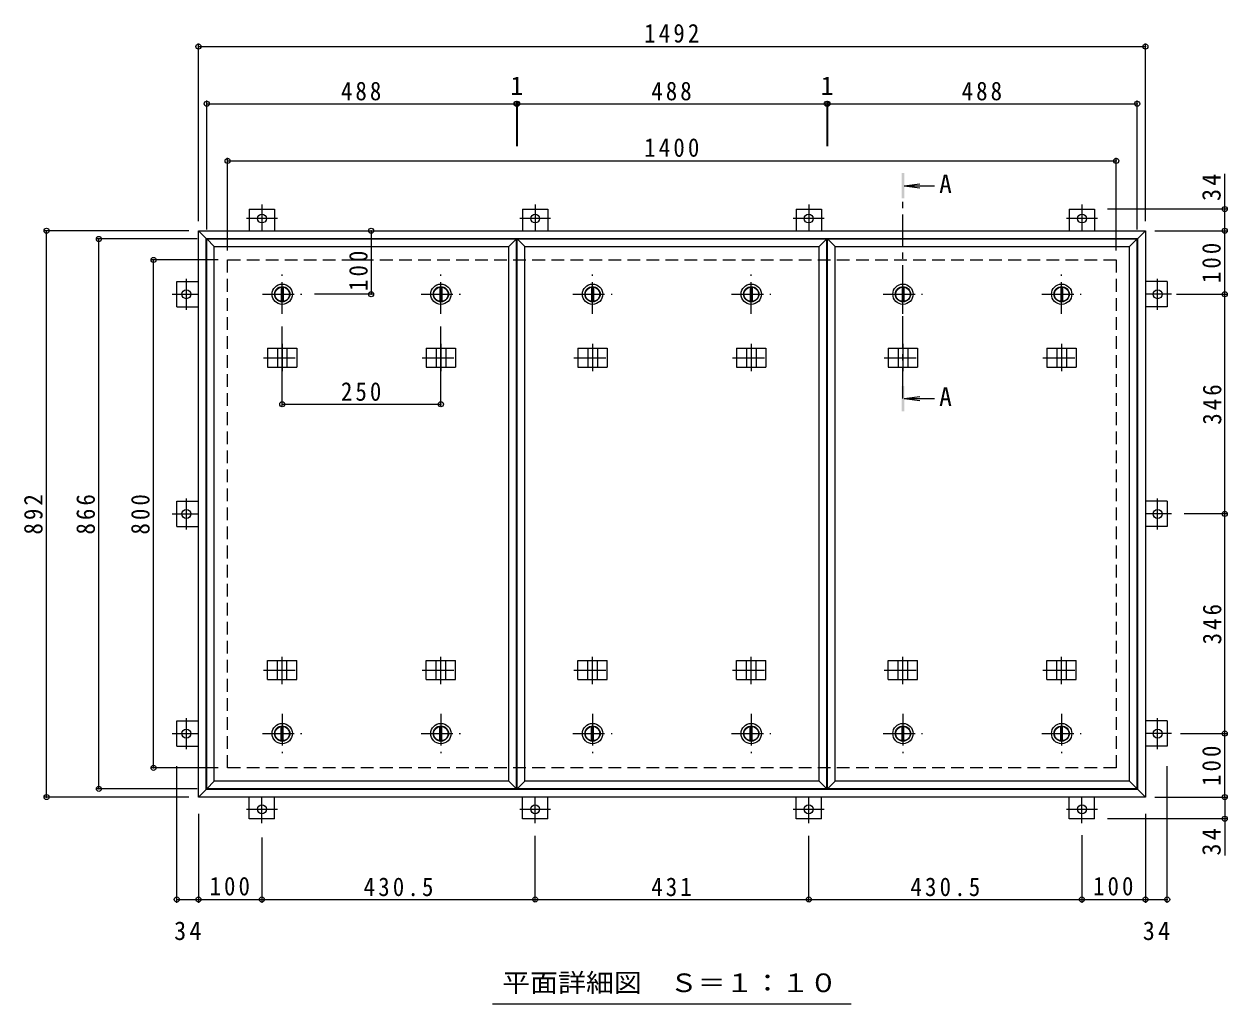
# Model space of a CAD drawing. Units: millimetres at full size, sheet at 1:10. Extents: x -2570 to 2311, y -1962 to 1196.
# Drawn here: x -2108 to -211, y -347 to 1196 of the extents above; entities that cross this region are included whole.
import ezdxf
from ezdxf.enums import TextEntityAlignment as Align

# ---------------------------------------------------------------- set-up
doc = ezdxf.new("R2010")
doc.units = ezdxf.units.MM
doc.header["$LTSCALE"] = 10
doc.header["$PDMODE"] = 32
doc.header["$PDSIZE"] = 8
doc.linetypes.add('CHAIN1', pattern=[8, 5, -1, 1, -1])
doc.linetypes.add('DASHED2', pattern=[3, 2, -1])
for name, color, linetype, lineweight in [('0-1_躯体', 2, 'DASHED2', 9), ('0-2_仕上', 3, 'Continuous', 9), ('0-3_建具', 4, 'Continuous', 9), ('0-5_寸法', 4, 'Continuous', 9), ('0-C', 2, 'Continuous', 9), ('0-E', 3, 'Continuous', 9), ('0-F', 7, 'Continuous', 9)]:
    doc.layers.add(name, color=color, linetype=linetype, lineweight=lineweight)
doc.styles.add('ＭＳ ゴシック', font='')
doc.styles.get('ＭＳ ゴシック').set_extended_font_data('MS Gothic')

msp = doc.modelspace()

# ---------------------------------------------------------------- linework, layer by layer
at = {"layer": '0-1_躯体'}
for p, q in [((-1786.8, 824.52), (-386.8, 824.52)), ((-1786.8, 24.52), (-1786.8, 824.52)), ((-386.8, 824.52), (-386.8, 24.52)), ((-386.8, 24.52), (-1786.8, 24.52))]:
    msp.add_line(p, q, dxfattribs=at)
at = {"layer": '0-2_仕上'}
for p, q in [((-1819.8, 857.52), (-1331.8, 857.52)), ((-1819.8, -8.48), (-1819.8, 857.52)), ((-1343.8, 845.52), (-1331.8, 857.52)), ((-1331.8, -8.48), (-1331.8, 857.52)), ((-1330.8, 857.52), (-842.8, 857.52)), ((-1330.8, -8.48), (-1330.8, 857.52)), ((-854.8, 845.52), (-842.8, 857.52)), ((-842.8, -8.48), (-842.8, 857.52)), ((-841.8, 857.52), (-353.8, 857.52)), ((-841.8, -8.48), (-841.8, 857.52)), ((-365.8, 845.52), (-353.8, 857.52)), ((-353.8, -8.48), (-353.8, 857.52)), ((-1807.8, 3.52), (-1807.8, 845.52)), ((-1343.8, 3.52), (-1343.8, 845.52)), ((-1318.8, 3.52), (-1318.8, 845.52)), ((-854.8, 3.52), (-854.8, 845.52)), ((-829.8, 3.52), (-829.8, 845.52)), ((-365.8, 3.52), (-365.8, 845.52)), ((-1819.8, -8.48), (-1807.8, 3.52)), ((-1343.8, 3.52), (-1807.8, 3.52)), ((-1331.8, -8.48), (-1343.8, 3.52)), ((-1330.8, -8.48), (-1318.8, 3.52)), ((-854.8, 3.52), (-1318.8, 3.52)), ((-842.8, -8.48), (-854.8, 3.52)), ((-841.8, -8.48), (-829.8, 3.52)), ((-365.8, 3.52), (-829.8, 3.52)), ((-353.8, -8.48), (-365.8, 3.52)), ((-1331.8, -8.48), (-1819.8, -8.48)), ((-842.8, -8.48), (-1330.8, -8.48)), ((-353.8, -8.48), (-841.8, -8.48))]:
    msp.add_line(p, q, dxfattribs=at)
for points in [[(-1819.8, 857.52), (-1807.8, 845.52), (-1343.8, 845.52)], [(-1330.8, 857.52), (-1318.8, 845.52), (-854.8, 845.52)], [(-841.8, 857.52), (-829.8, 845.52), (-365.8, 845.52)]]:
    msp.add_lwpolyline(points, dxfattribs=at)
at = {"layer": '0-3_建具', "color": 2}
for p, q in [((-1832.8, 870.52), (-1820.8, 858.52)), ((-1832.8, 870.52), (-340.8, 870.52)), ((-1832.8, -21.48), (-1832.8, 870.52)), ((-1820.8, 858.52), (-352.8, 858.52)), ((-1820.8, -9.48), (-1820.8, 858.52)), ((-352.8, 858.52), (-340.8, 870.52)), ((-352.8, -9.48), (-352.8, 858.52)), ((-340.8, 870.52), (-340.8, -21.48)), ((-1820.8, -9.48), (-1832.8, -21.48)), ((-352.8, -9.48), (-1820.8, -9.48)), ((-352.8, -9.48), (-340.8, -21.48)), ((-340.8, -21.48), (-1832.8, -21.48))]:
    msp.add_line(p, q, dxfattribs=at)
at = {"layer": '0-3_建具'}
for p, q in [((-1723.89, 685.52), (-1723.89, 655.52)), ((-1723.89, 685.52), (-1677.71, 685.52)), ((-1708.3, 685.52), (-1708.3, 655.52)), ((-1693.3, 685.52), (-1693.3, 655.52)), ((-1677.71, 685.52), (-1677.71, 655.52)), ((-1473.89, 685.52), (-1473.89, 655.52)), ((-1473.89, 685.52), (-1427.71, 685.52)), ((-1458.3, 685.52), (-1458.3, 655.52)), ((-1443.3, 685.52), (-1443.3, 655.52)), ((-1427.71, 685.52), (-1427.71, 655.52)), ((-1234.89, 685.52), (-1234.89, 655.52)), ((-1234.89, 685.52), (-1188.71, 685.52)), ((-1219.3, 685.52), (-1219.3, 655.52)), ((-1204.3, 685.52), (-1204.3, 655.52)), ((-1188.71, 685.52), (-1188.71, 655.52)), ((-984.89, 685.52), (-984.89, 655.52)), ((-984.89, 685.52), (-938.71, 685.52)), ((-969.3, 685.52), (-969.3, 655.52)), ((-954.3, 685.52), (-954.3, 655.52)), ((-938.71, 685.52), (-938.71, 655.52)), ((-745.89, 685.52), (-745.89, 655.52)), ((-745.89, 685.52), (-699.71, 685.52)), ((-730.3, 685.52), (-730.3, 655.52)), ((-715.3, 685.52), (-715.3, 655.52)), ((-699.71, 685.52), (-699.71, 655.52)), ((-495.89, 685.52), (-495.89, 655.52)), ((-495.89, 685.52), (-449.71, 685.52)), ((-480.3, 685.52), (-480.3, 655.52)), ((-465.3, 685.52), (-465.3, 655.52)), ((-449.71, 685.52), (-449.71, 655.52)), ((-1723.89, 655.52), (-1677.71, 655.52)), ((-1473.89, 655.52), (-1427.71, 655.52)), ((-1234.89, 655.52), (-1188.71, 655.52)), ((-984.89, 655.52), (-938.71, 655.52)), ((-745.89, 655.52), (-699.71, 655.52)), ((-495.89, 655.52), (-449.71, 655.52)), ((-1723.89, 163.52), (-1723.89, 193.52)), ((-1723.89, 193.52), (-1677.71, 193.52)), ((-1708.3, 163.52), (-1708.3, 193.52)), ((-1693.3, 163.52), (-1693.3, 193.52)), ((-1677.71, 163.52), (-1677.71, 193.52)), ((-1473.89, 163.52), (-1473.89, 193.52)), ((-1473.89, 193.52), (-1427.71, 193.52)), ((-1458.3, 163.52), (-1458.3, 193.52)), ((-1443.3, 163.52), (-1443.3, 193.52)), ((-1427.71, 163.52), (-1427.71, 193.52)), ((-1234.89, 163.52), (-1234.89, 193.52)), ((-1234.89, 193.52), (-1188.71, 193.52)), ((-1219.3, 163.52), (-1219.3, 193.52)), ((-1204.3, 163.52), (-1204.3, 193.52)), ((-1188.71, 163.52), (-1188.71, 193.52)), ((-984.89, 163.52), (-984.89, 193.52)), ((-984.89, 193.52), (-938.71, 193.52)), ((-969.3, 163.52), (-969.3, 193.52)), ((-954.3, 163.52), (-954.3, 193.52)), ((-938.71, 163.52), (-938.71, 193.52)), ((-745.89, 163.52), (-745.89, 193.52)), ((-745.89, 193.52), (-699.71, 193.52)), ((-730.3, 163.52), (-730.3, 193.52)), ((-715.3, 163.52), (-715.3, 193.52)), ((-699.71, 163.52), (-699.71, 193.52)), ((-495.89, 163.52), (-495.89, 193.52)), ((-495.89, 193.52), (-449.71, 193.52)), ((-480.3, 163.52), (-480.3, 193.52)), ((-465.3, 163.52), (-465.3, 193.52)), ((-449.71, 163.52), (-449.71, 193.52)), ((-1723.89, 163.52), (-1677.71, 163.52)), ((-1473.89, 163.52), (-1427.71, 163.52)), ((-1234.89, 163.52), (-1188.71, 163.52)), ((-984.89, 163.52), (-938.71, 163.52)), ((-745.89, 163.52), (-699.71, 163.52)), ((-495.89, 163.52), (-449.71, 163.52))]:
    msp.add_line(p, q, dxfattribs=at)
at = {"layer": '0-3_建具', "linetype": 'CHAIN1'}
for p, q in [((-1700.8, 692.63), (-1700.8, 649.4)), ((-1450.8, 692.63), (-1450.8, 649.4)), ((-1211.8, 692.63), (-1211.8, 649.4)), ((-961.8, 692.63), (-961.8, 649.4)), ((-722.8, 692.63), (-722.8, 649.4)), ((-472.8, 692.63), (-472.8, 649.4)), ((-1730.21, 670.52), (-1671.39, 670.52)), ((-1480.21, 670.52), (-1421.39, 670.52)), ((-1241.21, 670.52), (-1182.39, 670.52)), ((-991.21, 670.52), (-932.39, 670.52)), ((-752.21, 670.52), (-693.39, 670.52)), ((-502.21, 670.52), (-443.39, 670.52)), ((-1700.8, 156.4), (-1700.8, 199.64)), ((-1450.8, 156.4), (-1450.8, 199.64)), ((-1211.8, 156.4), (-1211.8, 199.64)), ((-961.8, 156.4), (-961.8, 199.64)), ((-722.8, 156.4), (-722.8, 199.64)), ((-472.8, 156.4), (-472.8, 199.64)), ((-1730.21, 178.52), (-1671.39, 178.52)), ((-1480.21, 178.52), (-1421.39, 178.52)), ((-1241.21, 178.52), (-1182.39, 178.52)), ((-991.21, 178.52), (-932.39, 178.52)), ((-752.21, 178.52), (-693.39, 178.52)), ((-502.21, 178.52), (-443.39, 178.52))]:
    msp.add_line(p, q, dxfattribs=at)
at = {"layer": '0-5_寸法'}
for p, q in [((-720.8, 941.33), (-696.01, 944.6)), ((-720.8, 941.33), (-696.01, 938.07)), ((-720.8, 941.33), (-673.34, 941.33)), ((-720.8, 606.21), (-696.01, 609.47)), ((-720.8, 606.21), (-696.01, 602.95)), ((-720.8, 606.21), (-673.34, 606.21))]:
    msp.add_line(p, q, dxfattribs=at)
at = {"layer": '0-5_寸法', "linetype": 'CHAIN1'}
msp.add_line((-722.8, 606.21), (-722.8, 921.33), dxfattribs=at)
at = {"layer": '0-5_寸法', "color": 7}
msp.add_line((-1369.33, -347.26), (-804.27, -347.26), dxfattribs=at)
at = {"layer": '0-5_寸法'}
for points in [[(-720.8, 961.33), (-724.8, 961.33), (-720.8, 921.33), (-724.8, 921.33)], [(-720.8, 586.21), (-724.8, 586.21), (-720.8, 626.21), (-724.8, 626.21)]]:
    msp.add_solid(points, dxfattribs=at)
at = {"layer": '0-C', "linetype": 'CHAIN1'}
for p, q in [((-1700.8, 739.52), (-1700.8, 801.52)), ((-1450.8, 739.52), (-1450.8, 801.52)), ((-1211.8, 739.52), (-1211.8, 801.52)), ((-961.8, 739.52), (-961.8, 801.52)), ((-722.8, 739.52), (-722.8, 801.52)), ((-472.8, 739.52), (-472.8, 801.52)), ((-1731.8, 770.52), (-1669.8, 770.52)), ((-1481.8, 770.52), (-1419.8, 770.52)), ((-1242.8, 770.52), (-1180.8, 770.52)), ((-992.8, 770.52), (-930.8, 770.52)), ((-753.8, 770.52), (-691.8, 770.52)), ((-503.8, 770.52), (-441.8, 770.52)), ((-1700.8, 109.52), (-1700.8, 47.52)), ((-1450.8, 109.52), (-1450.8, 47.52)), ((-1211.8, 109.52), (-1211.8, 47.52)), ((-961.8, 109.52), (-961.8, 47.52)), ((-722.8, 109.52), (-722.8, 47.52)), ((-472.8, 109.52), (-472.8, 47.52)), ((-1731.8, 78.52), (-1669.8, 78.52)), ((-1481.8, 78.52), (-1419.8, 78.52)), ((-1242.8, 78.52), (-1180.8, 78.52)), ((-992.8, 78.52), (-930.8, 78.52)), ((-753.8, 78.52), (-691.8, 78.52)), ((-503.8, 78.52), (-441.8, 78.52))]:
    msp.add_line(p, q, dxfattribs=at)
at = {"layer": '0-C'}
for p, q in [((-1702.3, 781.92), (-1702.3, 759.12)), ((-1699.3, 781.92), (-1699.3, 759.12)), ((-1452.3, 781.92), (-1452.3, 759.12)), ((-1449.3, 781.92), (-1449.3, 759.12)), ((-1213.3, 781.92), (-1213.3, 759.12)), ((-1210.3, 781.92), (-1210.3, 759.12)), ((-963.3, 781.92), (-963.3, 759.12)), ((-960.3, 781.92), (-960.3, 759.12)), ((-724.3, 781.92), (-724.3, 759.12)), ((-721.3, 781.92), (-721.3, 759.12)), ((-474.3, 781.92), (-474.3, 759.12)), ((-471.3, 781.92), (-471.3, 759.12)), ((-1702.3, 67.11), (-1702.3, 89.92)), ((-1699.3, 67.11), (-1699.3, 89.92)), ((-1452.3, 67.11), (-1452.3, 89.92)), ((-1449.3, 67.11), (-1449.3, 89.92)), ((-1213.3, 67.11), (-1213.3, 89.92)), ((-1210.3, 67.11), (-1210.3, 89.92)), ((-963.3, 67.11), (-963.3, 89.92)), ((-960.3, 67.11), (-960.3, 89.92)), ((-724.3, 67.11), (-724.3, 89.92)), ((-721.3, 67.11), (-721.3, 89.92)), ((-474.3, 67.11), (-474.3, 89.92)), ((-471.3, 67.11), (-471.3, 89.92))]:
    msp.add_line(p, q, dxfattribs=at)
for centre, radius in [((-1700.8, 770.52), 16), ((-1700.8, 770.52), 12), ((-1700.8, 770.52), 11.5), ((-1450.8, 770.52), 16), ((-1450.8, 770.52), 12), ((-1450.8, 770.52), 11.5), ((-1211.8, 770.52), 16), ((-1211.8, 770.52), 12), ((-1211.8, 770.52), 11.5), ((-961.8, 770.52), 16), ((-961.8, 770.52), 12), ((-961.8, 770.52), 11.5), ((-722.8, 770.52), 16), ((-722.8, 770.52), 12), ((-722.8, 770.52), 11.5), ((-472.8, 770.52), 16), ((-472.8, 770.52), 12), ((-472.8, 770.52), 11.5), ((-1700.8, 78.52), 16), ((-1700.8, 78.52), 12), ((-1700.8, 78.52), 11.5), ((-1450.8, 78.52), 16), ((-1450.8, 78.52), 12), ((-1450.8, 78.52), 11.5), ((-1211.8, 78.52), 16), ((-1211.8, 78.52), 12), ((-1211.8, 78.52), 11.5), ((-961.8, 78.52), 16), ((-961.8, 78.52), 12), ((-961.8, 78.52), 11.5), ((-722.8, 78.52), 16), ((-722.8, 78.52), 12), ((-722.8, 78.52), 11.5), ((-472.8, 78.52), 16), ((-472.8, 78.52), 12), ((-472.8, 78.52), 11.5)]:
    msp.add_circle(centre, radius, dxfattribs=at)
at = {"layer": '0-E', "linetype": 'CHAIN1'}
for p, q in [((-1732.8, 911.69), (-1732.8, 870.52)), ((-1302.3, 911.69), (-1302.3, 870.52)), ((-871.3, 911.69), (-871.3, 870.52)), ((-440.8, 911.69), (-440.8, 870.52)), ((-1708.42, 889.72), (-1757.18, 889.72)), ((-1277.92, 889.72), (-1326.68, 889.72)), ((-846.92, 889.72), (-895.68, 889.72)), ((-416.42, 889.72), (-465.18, 889.72)), ((-1852, 794.89), (-1852, 746.14)), ((-321.6, 746.14), (-321.6, 794.89)), ((-1873.97, 770.52), (-1832.8, 770.52)), ((-299.63, 770.52), (-340.8, 770.52)), ((-1852, 448.89), (-1852, 400.14)), ((-321.6, 400.14), (-321.6, 448.89)), ((-1873.97, 424.52), (-1832.8, 424.52)), ((-299.63, 424.52), (-340.8, 424.52)), ((-1852, 102.89), (-1852, 54.14)), ((-321.6, 54.14), (-321.6, 102.89)), ((-1873.97, 78.52), (-1832.8, 78.52)), ((-299.63, 78.52), (-340.8, 78.52)), ((-1732.8, -62.66), (-1732.8, -21.48)), ((-1302.3, -62.66), (-1302.3, -21.48)), ((-871.3, -62.66), (-871.3, -21.48)), ((-440.8, -62.66), (-440.8, -21.48)), ((-1757.18, -40.68), (-1708.42, -40.68)), ((-1326.68, -40.68), (-1277.92, -40.68)), ((-895.68, -40.68), (-846.92, -40.68)), ((-465.18, -40.68), (-416.42, -40.68))]:
    msp.add_line(p, q, dxfattribs=at)
at = {"layer": '0-E'}
for p, q in [((-1752.8, 904.72), (-1712.8, 904.72)), ((-1752.8, 904.72), (-1752.8, 870.52)), ((-1712.8, 904.72), (-1712.8, 870.52)), ((-1322.3, 904.72), (-1282.3, 904.72)), ((-1322.3, 904.72), (-1322.3, 870.52)), ((-1282.3, 904.72), (-1282.3, 870.52)), ((-891.3, 904.72), (-851.3, 904.72)), ((-891.3, 904.72), (-891.3, 870.52)), ((-851.3, 904.72), (-851.3, 870.52)), ((-460.8, 904.72), (-420.8, 904.72)), ((-460.8, 904.72), (-460.8, 870.52)), ((-420.8, 904.72), (-420.8, 870.52)), ((-1867, 750.52), (-1867, 790.52)), ((-1867, 790.52), (-1832.8, 790.52)), ((-306.6, 790.52), (-340.8, 790.52)), ((-306.6, 790.52), (-306.6, 750.52)), ((-1867, 750.52), (-1832.8, 750.52)), ((-306.6, 750.52), (-340.8, 750.52)), ((-1867, 404.52), (-1867, 444.52)), ((-1867, 444.52), (-1832.8, 444.52)), ((-306.6, 444.52), (-340.8, 444.52)), ((-306.6, 444.52), (-306.6, 404.52)), ((-1867, 404.52), (-1832.8, 404.52)), ((-306.6, 404.52), (-340.8, 404.52)), ((-1867, 58.52), (-1867, 98.52)), ((-1867, 98.52), (-1832.8, 98.52)), ((-306.6, 98.52), (-340.8, 98.52)), ((-306.6, 98.52), (-306.6, 58.52)), ((-1867, 58.52), (-1832.8, 58.52)), ((-306.6, 58.52), (-340.8, 58.52)), ((-1752.8, -55.68), (-1752.8, -21.48)), ((-1712.8, -55.68), (-1712.8, -21.48)), ((-1322.3, -55.68), (-1322.3, -21.48)), ((-1282.3, -55.68), (-1282.3, -21.48)), ((-891.3, -55.68), (-891.3, -21.48)), ((-851.3, -55.68), (-851.3, -21.48)), ((-460.8, -55.68), (-460.8, -21.48)), ((-420.8, -55.68), (-420.8, -21.48)), ((-1712.8, -55.68), (-1752.8, -55.68)), ((-1282.3, -55.68), (-1322.3, -55.68)), ((-851.3, -55.68), (-891.3, -55.68)), ((-420.8, -55.68), (-460.8, -55.68))]:
    msp.add_line(p, q, dxfattribs=at)
for centre in [(-1732.8, 889.72), (-1302.3, 889.72), (-871.3, 889.72), (-440.8, 889.72), (-1852, 770.52), (-321.6, 770.52), (-1852, 424.52), (-321.6, 424.52), (-1852, 78.52), (-321.6, 78.52), (-1732.8, -40.68), (-1302.3, -40.68), (-871.3, -40.68), (-440.8, -40.68)]:
    msp.add_circle(centre, 7, dxfattribs=at)
at = {"layer": '0-F'}
for p, q in [((-1832.8, 885.52), (-1832.8, 1165.52)), ((-1832.8, 1160.52), (-340.8, 1160.52)), ((-340.8, 885.52), (-340.8, 1165.52)), ((-1819.8, 872.52), (-1819.8, 1075.52)), ((-1819.8, 1070.52), (-1331.8, 1070.52)), ((-1331.8, 1073.52), (-1331.8, 1003.94)), ((-1331.8, 1070.52), (-1330.8, 1070.52)), ((-1330.8, 1073.52), (-1330.8, 1003.94)), ((-1330.8, 1070.52), (-842.8, 1070.52)), ((-842.8, 1073.52), (-842.8, 1003.94)), ((-842.8, 1070.52), (-841.8, 1070.52)), ((-841.8, 1073.52), (-841.8, 1003.94)), ((-841.8, 1070.52), (-353.8, 1070.52)), ((-353.8, 872.52), (-353.8, 1075.52)), ((-1786.8, 839.52), (-1786.8, 985.52)), ((-1786.8, 980.52), (-386.8, 980.52)), ((-386.8, 839.52), (-386.8, 985.52)), ((-215.82, 904.72), (-215.82, 959.9)), ((-210.82, 904.72), (-400.8, 904.72)), ((-215.82, 870.52), (-215.82, 904.72)), ((-1847.8, 870.52), (-2077.06, 870.52)), ((-2072.06, -21.48), (-2072.06, 870.52)), ((-1834.8, 857.52), (-1994.59, 857.52)), ((-1989.59, -8.48), (-1989.59, 857.52)), ((-1560.88, 870.52), (-1560.88, 770.52)), ((-325.8, 870.52), (-210.82, 870.52)), ((-215.82, 770.52), (-215.82, 870.52)), ((-1801.8, 824.52), (-1908.42, 824.52)), ((-1903.42, 24.52), (-1903.42, 824.52)), ((-1557.88, 770.52), (-1649.8, 770.52)), ((-291.87, 770.52), (-210.82, 770.52)), ((-215.82, 424.52), (-215.82, 770.52)), ((-1700.8, 594.22), (-1700.8, 719.52)), ((-1450.8, 594.22), (-1450.8, 719.52)), ((-1700.8, 597.22), (-1450.8, 597.22)), ((-212.82, 424.52), (-279.63, 424.52)), ((-215.82, 78.52), (-215.82, 424.52)), ((-285.28, 78.52), (-210.82, 78.52)), ((-215.82, -21.48), (-215.82, 78.52)), ((-1801.8, 24.52), (-1908.42, 24.52)), ((-1867, -187.85), (-1867, 27.31)), ((-306.6, -187.85), (-306.6, 27.31)), ((-1834.8, -8.48), (-1994.59, -8.48)), ((-1847.8, -21.48), (-2077.06, -21.48)), ((-325.8, -21.48), (-210.82, -21.48)), ((-215.82, -21.48), (-215.82, -55.68)), ((-1832.8, -47.69), (-1832.8, -187.85)), ((-210.82, -55.68), (-400.8, -55.68)), ((-340.8, -47.69), (-340.8, -187.85)), ((-215.82, -55.68), (-215.82, -113.63)), ((-1732.8, -84.99), (-1732.8, -187.85)), ((-1302.3, -185.85), (-1302.3, -82.66)), ((-871.3, -185.85), (-871.3, -82.66)), ((-440.8, -81.62), (-440.8, -187.85)), ((-1867, -182.85), (-1832.8, -182.85)), ((-1832.8, -182.85), (-1732.8, -182.85)), ((-1732.8, -182.85), (-1302.3, -182.85)), ((-1302.3, -182.85), (-871.3, -182.85)), ((-871.3, -182.85), (-440.8, -182.85)), ((-440.8, -182.85), (-340.8, -182.85)), ((-340.8, -182.85), (-306.6, -182.85))]:
    msp.add_line(p, q, dxfattribs=at)
for p in [(-1832.8, 1160.52), (-340.8, 1160.52), (-1819.8, 1070.52), (-1331.8, 1070.52), (-1330.8, 1070.52), (-842.8, 1070.52), (-841.8, 1070.52), (-353.8, 1070.52), (-1786.8, 980.52), (-386.8, 980.52), (-215.82, 904.72), (-2072.06, 870.52), (-1560.88, 870.52), (-215.82, 870.52), (-1989.59, 857.52), (-1903.42, 824.52), (-1560.88, 770.52), (-215.82, 770.52), (-1700.8, 597.22), (-1450.8, 597.22), (-215.82, 424.52), (-215.82, 78.52), (-1903.42, 24.52), (-2072.06, -21.48), (-1989.59, -8.48), (-215.82, -21.48), (-215.82, -55.68), (-1867, -182.85), (-1832.8, -182.85), (-1732.8, -182.85), (-1302.3, -182.85), (-871.3, -182.85), (-440.8, -182.85), (-340.8, -182.85), (-306.6, -182.85)]:
    msp.add_point(p, dxfattribs=at)

# ---------------------------------------------------------------- texts
at = {"layer": '0-5_寸法', "color": 2, "style": 'ＭＳ ゴシック'}
for p in [(-665.77, 920.94), (-665.77, 585.81)]:
    msp.add_text('A', height=29.33, dxfattribs=at).set_placement(p, align=Align.BOTTOM_LEFT)
at = {"layer": '0-5_寸法', "color": 2, "style": 'ＭＳ ゴシック', "width": 1.1}
msp.add_text('平面詳細図\u3000Ｓ＝１：１０', height=29.33, dxfattribs=at).set_placement((-1354.3, -337.45), align=Align.BOTTOM_LEFT)
at = {"layer": '0-F', "color": 2, "style": 'ＭＳ ゴシック'}
for p in [(-1341.3, 1075.52), (-852.3, 1075.52)]:
    msp.add_text('1', height=29.33, dxfattribs=at).set_placement(p, align=Align.BOTTOM_LEFT)
at = {"layer": '0-F', "color": 2, "char_height": 29.33, "attachment_point": 7, "style": 'ＭＳ ゴシック'}
for s, insert in [('\\T1.28;\\W0.9;1492', (-1130.55, 1166.52)), ('\\T1.27;\\W0.9;488', (-1608.3, 1075.52)), ('\\T1.27;\\W0.9;488', (-1119.3, 1075.52)), ('\\T1.27;\\W0.9;488', (-630.3, 1075.52)), ('\\T1.28;\\W0.9;1400', (-1130.55, 986.52)), ('\\T1.27;\\W0.9;250', (-1608.3, 602.22)), ('\\T1.27;\\W0.9;100', (-1815.3, -176.85)), ('\\T1.28;\\W0.9;430.5', (-1572.55, -177.85)), ('\\T1.27;\\W0.9;431', (-1119.3, -177.85)), ('\\T1.28;\\W0.9;430.5', (-711.05, -177.85)), ('\\T1.27;\\W0.9;100', (-423.3, -176.85)), ('\\T1.27;\\W0.95;34', (-1871.15, -247.07)), ('\\T1.27;\\W0.95;34', (-344.95, -247.07))]:
    msp.add_mtext(s, dxfattribs=dict(at, insert=insert))
at = {"layer": '0-F', "color": 2, "char_height": 29.33, "attachment_point": 7, "rotation": 90, "style": 'ＭＳ ゴシック'}
for s, insert in [('\\T1.27;\\W0.95;34', (-221.82, 917.4)), ('\\T1.27;\\W0.9;100', (-1565.88, 775.61)), ('\\T1.27;\\W0.9;100', (-221.82, 788.02)), ('\\T1.27;\\W0.9;346', (-220.82, 565.02)), ('\\T1.27;\\W0.9;892', (-2078.06, 392.02)), ('\\T1.27;\\W0.9;866', (-1995.59, 392.02)), ('\\T1.27;\\W0.9;800', (-1909.42, 392.02)), ('\\T1.27;\\W0.9;346', (-220.82, 219.02)), ('\\T1.27;\\W0.9;100', (-221.82, -3.98)), ('\\T1.27;\\W0.95;34', (-221.82, -113.63))]:
    msp.add_mtext(s, dxfattribs=dict(at, insert=insert))

doc.saveas('drawing.dxf')
